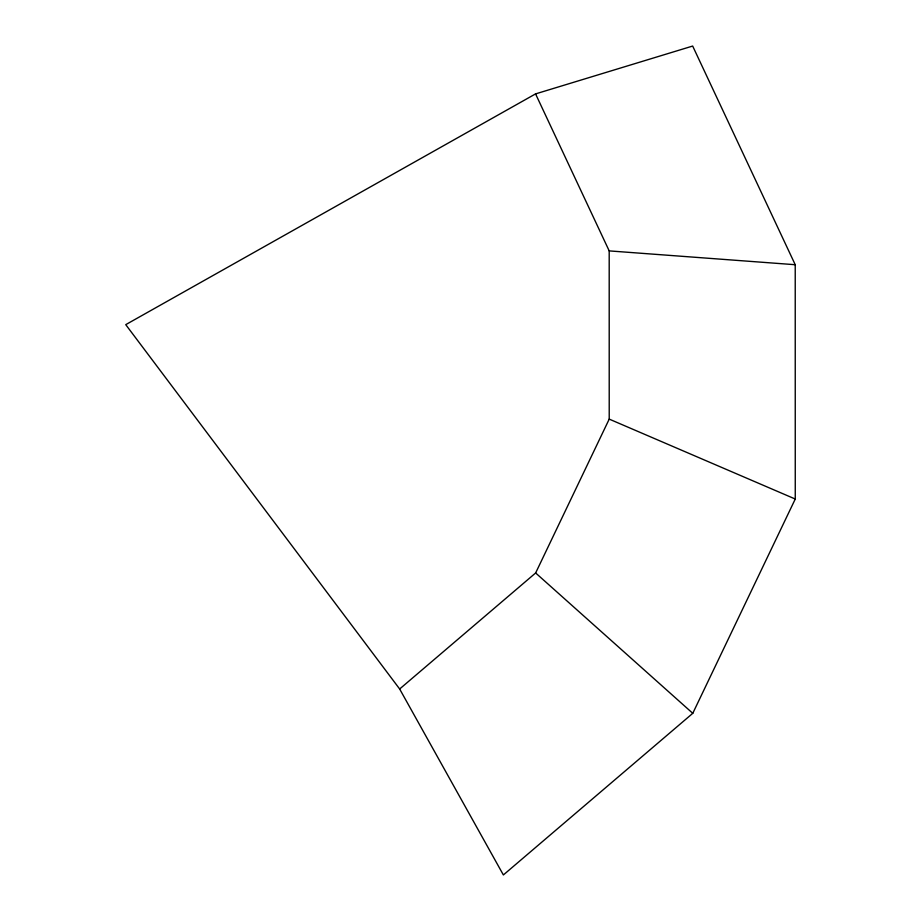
<?xml version="1.0" encoding="UTF-8"?>
<svg xmlns="http://www.w3.org/2000/svg" width="921" height="921" viewBox="0 0 921 921"><rect width="100%" height="100%" fill="white"/><g stroke="black" fill="none" stroke-linecap="round" stroke-linejoin="round"><path stroke-width="1.38" d="M399.656 689L535.642 572.966L609.218 419.113L609.195 250.892L535.562 93.896L125.74 324.653L399.656 689L503.373 874.95L692.776 713.315L795.26 499.032L795.226 264.718L692.673 46.05L535.562 93.896M609.195 250.892L795.226 264.718M609.218 419.113L795.26 499.032M535.642 572.966L692.776 713.315"/></g></svg>
